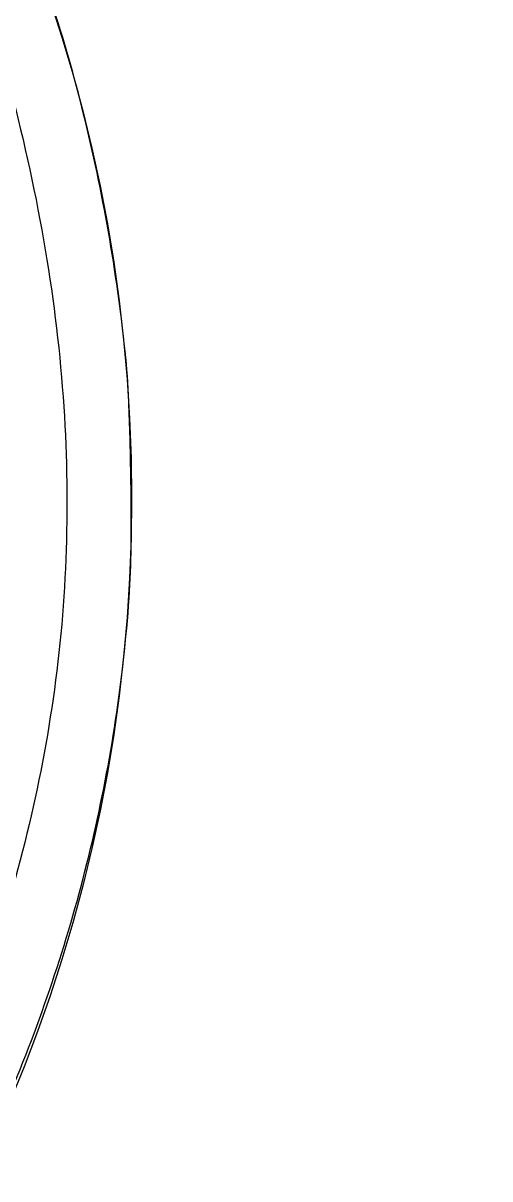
# Model space of a CAD drawing. Header units: millimetres. Extents: x 8 to 202, y 10 to 284.
# Drawn here: x 96.1 to 102.12, y 67.22 to 82.13 of the extents above; entities that cross this region are included whole.
import ezdxf

# ---------------------------------------------------------------- set-up
doc = ezdxf.new("R2010")
doc.units = ezdxf.units.MM
doc.layers.add('CUT', color=1, linetype='Continuous')
doc.layers.add('ENGRAVE', color=7, linetype='Continuous')

msp = doc.modelspace()

# ---------------------------------------------------------------- linework, layer by layer
at = {"layer": 'CUT'}
msp.add_circle((77.5, 76), 20, dxfattribs=at)
at = {"layer": 'ENGRAVE'}
for points in [[(22.924, 11.036, 0.000003), (45.118, 11.044, 0.000001), (67.428, 11.053, 0.198812)], [(83.243, 56.849, 0.05031), (86.75, 58.267, 0.050036), (89.919, 60.365, 0.045234), (92.727, 63.117, 0.039894), (94.588, 65.694, 0.039431), (96.023, 68.543, 0.039455), (96.993, 71.58, 0.040054), (97.468, 74.717, 0.015781), (97.494, 75.382, 0.005868), (97.489, 76.317, 0.00584), (97.463, 77.249, 0.016497), (97.416, 77.899, 0.033804), (96.881, 80.955, 0.038207), (95.951, 83.783, 0.038966), (94.623, 86.389, 0.038007), (92.896, 88.78, 0.042124), (90.351, 91.324, 0.044845), (87.465, 93.346, 0.045322), (84.295, 94.804, 0.044887)], [(84.012, 94.108, -0.032455), (86.114, 93.201, -0.031304), (88.107, 92.021, -0.041615), (90.826, 89.821, -0.044448), (93.077, 87.246, -0.045413), (94.797, 84.368, -0.047506), (95.939, 81.269, -0.022557), (96.386, 79.203, -0.025379), (96.624, 77.184, -0.026237), (96.651, 75.214, -0.028035), (96.469, 73.297, -0.050307), (95.533, 69.648, -0.047999), (93.877, 66.198, -0.047612), (91.579, 63.102, -0.04781), (88.739, 60.501, -0.054787), (85.376, 58.502, -0.053836), (81.64, 57.266, -0.052978)], [(84.284, 65.399), (84.827, 65.409, 0.005982), (85.044, 65.416, 0.007344), (85.246, 65.427, 0.006218), (85.415, 65.441, 0.051636), (85.49, 65.457, 0.089471), (85.61, 65.519, 0.010691), (85.842, 65.707, 0.006627), (86.076, 65.91, 0.213648), (86.106, 65.977, 0.414036), (86.078, 66.005, 0.000023), (82.045, 66.007, 0.000044), (78.034, 66.009, 0.142368)]]:
    msp.add_lwpolyline(points, format="xyb", dxfattribs=at)

doc.saveas('drawing.dxf')
